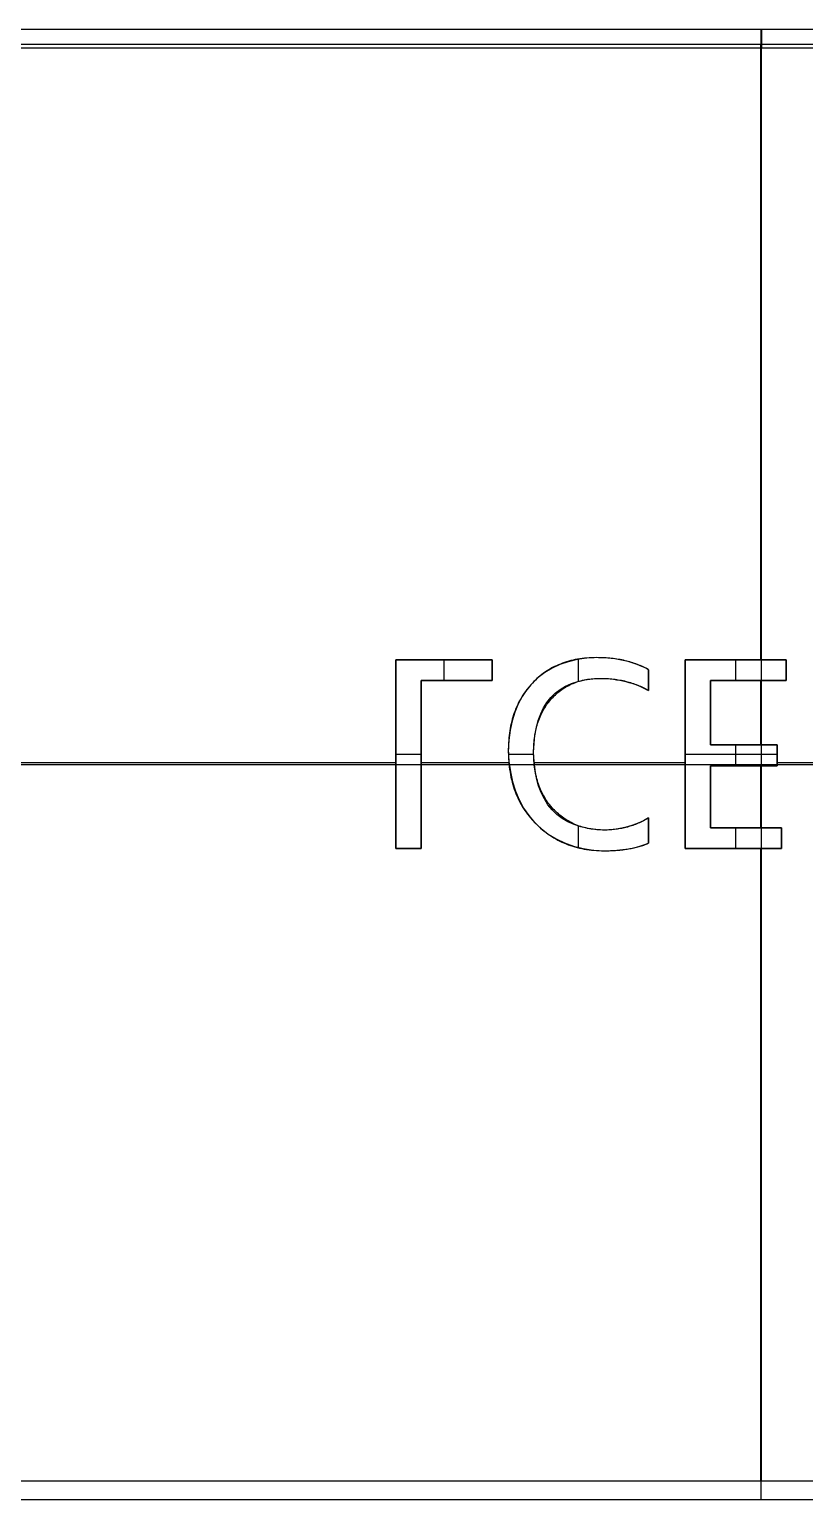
# Model space of a CAD drawing. Header units: millimetres. Extents: x 1.2 to 41.2, y 0.2 to 23.9.
# Drawn here: x 17.967 to 18.379, y 13.145 to 13.925 of the extents above; entities that cross this region are included whole.
import ezdxf

# ---------------------------------------------------------------- set-up
doc = ezdxf.new("R2010")
doc.units = ezdxf.units.MM
doc.layers.add('图层03', color=5, linetype='Continuous', true_color=0x0000ff)

msp = doc.modelspace()

# ---------------------------------------------------------------- linework, layer by layer
at = {"layer": '图层03', "color": 7, "true_color": 0xffffff}
for p, q in [((18.85573, 13.92544, 1.98975), (17.85499, 13.92544, 1.98997)), ((18.35504, 13.92544, 1.6088), (18.35521, 13.92544, 2.36991)), ((18.35531, 13.59086, 1.5988), (18.35531, 13.91746, 1.5988)), ((18.35548, 13.91544, 2.3789), (18.35548, 13.15534, 2.3789)), ((18.16142, 13.49085, 1.60384), (18.16142, 13.59086, 1.60384)), ((18.16142, 13.59086, 1.60384), (18.21265, 13.59086, 1.60383)), ((18.18704, 13.59086, 1.59884), (18.18704, 13.59086, 1.60884)), ((18.18704, 13.57989, 1.60884), (18.18704, 13.59086, 1.60884)), ((18.21265, 13.59086, 1.60383), (18.21265, 13.57989, 1.60383)), ((18.25839, 13.57946, 1.60882), (18.25839, 13.59132, 1.60882)), ((18.3151, 13.49085, 1.60381), (18.3151, 13.59086, 1.60381)), ((18.3151, 13.59086, 1.60381), (18.36877, 13.59086, 1.6038)), ((18.34193, 13.59086, 1.5988), (18.34194, 13.59086, 1.6088)), ((18.34194, 13.57989, 1.6088), (18.34194, 13.59086, 1.6088)), ((18.36877, 13.59086, 1.6038), (18.36877, 13.57989, 1.6038)), ((18.21265, 13.58538, 1.59883), (18.21265, 13.58538, 1.60883)), ((18.29559, 13.58568, 1.60381), (18.29559, 13.5747, 1.60381)), ((18.36877, 13.58538, 1.5988), (18.36877, 13.58538, 1.6088)), ((18.17484, 13.57989, 1.60384), (18.17484, 13.49085, 1.60384)), ((18.21265, 13.57989, 1.60383), (18.17484, 13.57989, 1.60384)), ((18.19374, 13.57989, 1.59884), (18.19375, 13.57989, 1.60884)), ((18.29559, 13.58019, 1.59881), (18.29559, 13.58019, 1.60881)), ((18.32852, 13.57989, 1.60381), (18.32852, 13.54574, 1.60381)), ((18.36877, 13.57989, 1.6038), (18.32852, 13.57989, 1.60381)), ((18.34864, 13.57989, 1.5988), (18.34864, 13.57989, 1.6088)), ((18.35531, 13.54574, 1.5988), (18.35531, 13.57989, 1.5988)), ((18.32852, 13.56281, 1.59881), (18.32852, 13.56281, 1.60881)), ((18.32852, 13.54574, 1.60381), (18.36389, 13.54574, 1.6038)), ((18.34194, 13.53476, 1.6088), (18.34194, 13.54574, 1.6088)), ((18.3462, 13.54574, 1.5988), (18.3462, 13.54574, 1.6088)), ((18.36389, 13.54574, 1.6038), (18.36389, 13.53476, 1.6038)), ((17.8549, 13.5364, 1.59891), (18.16142, 13.5364, 1.59884)), ((17.85541, 13.53539, 2.37901), (18.85554, 13.53539, 2.37879)), ((18.16142, 13.54086, 1.59884), (18.16143, 13.54086, 1.60884)), ((18.16143, 13.54086, 1.60884), (18.17484, 13.54086, 1.60884)), ((18.17484, 13.5364, 1.59884), (18.22159, 13.5364, 1.59883)), ((18.17484, 13.53537, 1.59884), (18.17484, 13.53537, 1.60884)), ((18.22123, 13.54086, 1.60883), (18.23463, 13.54086, 1.60883)), ((18.23491, 13.5364, 1.59883), (18.3151, 13.5364, 1.59881)), ((18.3151, 13.54086, 1.59881), (18.3151, 13.54086, 1.60881)), ((18.3151, 13.54086, 1.60881), (18.36389, 13.54086, 1.6088)), ((18.36389, 13.53476, 1.6038), (18.32852, 13.53476, 1.60381)), ((18.32852, 13.53476, 1.60381), (18.32852, 13.50183, 1.60381)), ((18.3462, 13.53476, 1.5988), (18.3462, 13.53476, 1.6088)), ((18.35531, 13.50183, 1.5988), (18.35531, 13.53476, 1.5988)), ((18.36389, 13.54025, 1.5988), (18.36389, 13.54025, 1.6088)), ((18.36389, 13.5364, 1.5988), (18.38828, 13.5364, 1.59879)), ((18.32852, 13.51829, 1.59881), (18.32852, 13.51829, 1.60881)), ((18.29559, 13.50701, 1.60381), (18.29559, 13.4936, 1.60381)), ((18.25839, 13.4912, 1.60882), (18.25839, 13.50288, 1.60882)), ((18.29559, 13.5003, 1.59881), (18.29559, 13.5003, 1.60881)), ((18.32852, 13.50183, 1.60381), (18.36633, 13.50183, 1.6038)), ((18.34194, 13.49085, 1.6088), (18.34194, 13.50183, 1.6088)), ((18.34742, 13.50183, 1.5988), (18.34742, 13.50183, 1.6088)), ((18.36633, 13.50183, 1.6038), (18.36633, 13.49085, 1.6038)), ((18.36633, 13.49634, 1.5988), (18.36633, 13.49634, 1.6088)), ((18.17484, 13.49085, 1.60384), (18.16142, 13.49085, 1.60384)), ((18.16813, 13.49085, 1.59884), (18.16813, 13.49085, 1.60884)), ((18.36633, 13.49085, 1.6038), (18.3151, 13.49085, 1.60381)), ((18.34071, 13.49085, 1.5988), (18.34072, 13.49085, 1.6088)), ((18.35531, 13.15534, 1.5988), (18.35531, 13.49085, 1.5988)), ((17.85532, 13.14534, 1.98795), (18.85579, 13.14534, 1.98773)), ((18.35531, 13.14534, 1.60678), (18.35548, 13.14534, 2.3689))]:
    msp.add_line(p, q, dxfattribs=at)
at = {"layer": '图层03', "color": 7, "true_color": 0xffffff, "extrusion": (-1, 0, 0.000220476)}
for centre, start, end in [((-13.91544, 1.61285, -18.35495), 180, 258.4196), ((-13.91544, 2.37294, -18.35521), 90, 174.19678), ((-13.15534, 1.61285, -18.35495), 270, 348.41933), ((-13.15534, 2.37294, -18.35495), 360, 90)]:
    msp.add_arc(centre, 0.01, start, end, dxfattribs=at)
at = {"layer": '图层03', "color": 7, "true_color": 0xffffff}
for points in [[(18.90523, 13.92544, 2.36878), (18.35521, 13.92537, 2.36991), (17.80519, 13.9253, 2.37104)], [(18.90356, 13.92544, 1.60868), (18.35531, 13.92544, 1.6088), (17.80705, 13.92544, 1.60892)], [(18.9056, 13.91746, 1.59882), (18.35531, 13.91746, 1.59894), (17.80502, 13.91746, 1.59906)], [(18.90373, 13.91544, 2.37878), (18.35548, 13.91544, 2.3789), (17.80722, 13.91544, 2.37902)], [(18.21265, 13.59086, 1.59883), (18.18704, 13.59086, 1.59884), (18.16142, 13.59086, 1.59884)], [(18.16142, 13.59086, 1.59884), (18.16142, 13.54086, 1.59884), (18.16142, 13.49085, 1.59884)], [(18.16142, 13.59086, 1.59884), (18.16142, 13.59086, 1.60384), (18.16143, 13.59086, 1.60884)], [(18.16143, 13.59086, 1.60884), (18.16143, 13.54086, 1.60884), (18.16143, 13.49085, 1.60884)], [(18.21265, 13.59086, 1.60883), (18.18704, 13.59086, 1.60884), (18.16143, 13.59086, 1.60884)], [(18.21265, 13.57989, 1.59883), (18.21265, 13.58538, 1.59883), (18.21265, 13.59086, 1.59883)], [(18.21265, 13.59086, 1.59883), (18.21265, 13.59086, 1.60383), (18.21265, 13.59086, 1.60883)], [(18.21265, 13.57989, 1.60883), (18.21265, 13.58538, 1.60883), (18.21265, 13.59086, 1.60883)], [(18.25326, 13.59018, 1.60882), (18.25326, 13.59018, 1.60382), (18.25326, 13.59018, 1.59882)], [(18.25793, 13.59124, 1.60882), (18.25793, 13.59124, 1.60382), (18.25793, 13.59124, 1.59882)], [(18.26287, 13.59187, 1.60882), (18.26287, 13.59187, 1.60382), (18.26287, 13.59187, 1.59882)], [(18.26807, 13.59208, 1.59882), (18.26807, 13.59208, 1.60382), (18.26807, 13.59208, 1.60882)], [(18.27211, 13.59199, 1.60882), (18.27211, 13.59199, 1.60382), (18.27211, 13.59199, 1.59882)], [(18.276, 13.59168, 1.60882), (18.276, 13.59168, 1.60382), (18.276, 13.59168, 1.59882)], [(18.27969, 13.59119, 1.60882), (18.27969, 13.59119, 1.60382), (18.27969, 13.59119, 1.59882)], [(18.28322, 13.59048, 1.60882), (18.28322, 13.59048, 1.60382), (18.28322, 13.59048, 1.59882)], [(18.28657, 13.58959, 1.60882), (18.28657, 13.58959, 1.60382), (18.28657, 13.58959, 1.59881)], [(18.36877, 13.59086, 1.5988), (18.34193, 13.59086, 1.5988), (18.3151, 13.59086, 1.59881)], [(18.3151, 13.59086, 1.59881), (18.3151, 13.54086, 1.59881), (18.3151, 13.49085, 1.59881)], [(18.3151, 13.59086, 1.60881), (18.3151, 13.54086, 1.60881), (18.3151, 13.49085, 1.60881)], [(18.3151, 13.59086, 1.59881), (18.3151, 13.59086, 1.60381), (18.3151, 13.59086, 1.60881)], [(18.36877, 13.59086, 1.6088), (18.34194, 13.59086, 1.6088), (18.3151, 13.59086, 1.60881)], [(18.36877, 13.57989, 1.5988), (18.36877, 13.58538, 1.5988), (18.36877, 13.59086, 1.5988)], [(18.36877, 13.59086, 1.5988), (18.36877, 13.59086, 1.6038), (18.36877, 13.59086, 1.6088)], [(18.36877, 13.57989, 1.6088), (18.36877, 13.58538, 1.6088), (18.36877, 13.59086, 1.6088)], [(18.23727, 13.58172, 1.60883), (18.23727, 13.58172, 1.60383), (18.23727, 13.58172, 1.59883)], [(18.24086, 13.58448, 1.60883), (18.24086, 13.58448, 1.60383), (18.24085, 13.58448, 1.59882)], [(18.24472, 13.5868, 1.60883), (18.24472, 13.5868, 1.60382), (18.24472, 13.5868, 1.59882)], [(18.24886, 13.58869, 1.60882), (18.24886, 13.58869, 1.60382), (18.24886, 13.58869, 1.59882)], [(18.28976, 13.58848, 1.60882), (18.28976, 13.58848, 1.60381), (18.28976, 13.58848, 1.59881)], [(18.29275, 13.58719, 1.60881), (18.29275, 13.58719, 1.60381), (18.29275, 13.58719, 1.59881)], [(18.29559, 13.5747, 1.59881), (18.29559, 13.58019, 1.59881), (18.29559, 13.58568, 1.59881)], [(18.29559, 13.58568, 1.59881), (18.29559, 13.58568, 1.60381), (18.29559, 13.58568, 1.60881)], [(18.29559, 13.5747, 1.60881), (18.29559, 13.58019, 1.60881), (18.29559, 13.58568, 1.60881)], [(18.17484, 13.49085, 1.59884), (18.17484, 13.53537, 1.59884), (18.17484, 13.57989, 1.59884)], [(18.17484, 13.57989, 1.59884), (18.19374, 13.57989, 1.59884), (18.21265, 13.57989, 1.59883)], [(18.17484, 13.49085, 1.60884), (18.17484, 13.53537, 1.60884), (18.17484, 13.57989, 1.60884)], [(18.17484, 13.57989, 1.60884), (18.17484, 13.57989, 1.60384), (18.17484, 13.57989, 1.59884)], [(18.17484, 13.57989, 1.60884), (18.19375, 13.57989, 1.60884), (18.21265, 13.57989, 1.60883)], [(18.21265, 13.57989, 1.59883), (18.21265, 13.57989, 1.60383), (18.21265, 13.57989, 1.60883)], [(18.23095, 13.57503, 1.60883), (18.23095, 13.57503, 1.60383), (18.23094, 13.57503, 1.59883)], [(18.23394, 13.57855, 1.60883), (18.23394, 13.57855, 1.60383), (18.23394, 13.57855, 1.59883)], [(18.24962, 13.57516, 1.60882), (18.24962, 13.57516, 1.60382), (18.24962, 13.57516, 1.59882)], [(18.25254, 13.57697, 1.60882), (18.25254, 13.57697, 1.60382), (18.25254, 13.57697, 1.59882)], [(18.25563, 13.57846, 1.60882), (18.25562, 13.57846, 1.60382), (18.25562, 13.57846, 1.59882)], [(18.25892, 13.57962, 1.60882), (18.25892, 13.57962, 1.60382), (18.25892, 13.57962, 1.59882)], [(18.26239, 13.58044, 1.60882), (18.26239, 13.58044, 1.60382), (18.26239, 13.58044, 1.59882)], [(18.26607, 13.58093, 1.60882), (18.26607, 13.58093, 1.60382), (18.26607, 13.58093, 1.59882)], [(18.26992, 13.58111, 1.60882), (18.26992, 13.58111, 1.60382), (18.26992, 13.58111, 1.59882)], [(18.27354, 13.58101, 1.60882), (18.27354, 13.58101, 1.60382), (18.27354, 13.58101, 1.59882)], [(18.27705, 13.58071, 1.60882), (18.27704, 13.58071, 1.60382), (18.27704, 13.58071, 1.59882)], [(18.28044, 13.58021, 1.60882), (18.28044, 13.58021, 1.60382), (18.28044, 13.58021, 1.59882)], [(18.28372, 13.57951, 1.60882), (18.28371, 13.57951, 1.60382), (18.28371, 13.57951, 1.59882)], [(18.28686, 13.57861, 1.60882), (18.28686, 13.57861, 1.60382), (18.28686, 13.57861, 1.59881)], [(18.28989, 13.5775, 1.60882), (18.28989, 13.5775, 1.60381), (18.28989, 13.5775, 1.59881)], [(18.29281, 13.57621, 1.60881), (18.29281, 13.57621, 1.60381), (18.2928, 13.57621, 1.59881)], [(18.29559, 13.5747, 1.59881), (18.29559, 13.5747, 1.60381), (18.29559, 13.5747, 1.60881)], [(18.32852, 13.54574, 1.59881), (18.32852, 13.56281, 1.59881), (18.32852, 13.57989, 1.59881)], [(18.32852, 13.57989, 1.59881), (18.34864, 13.57989, 1.5988), (18.36877, 13.57989, 1.5988)], [(18.32852, 13.54574, 1.60881), (18.32852, 13.56281, 1.60881), (18.32852, 13.57989, 1.60881)], [(18.32852, 13.57989, 1.60881), (18.32852, 13.57989, 1.60381), (18.32852, 13.57989, 1.59881)], [(18.32852, 13.57989, 1.60881), (18.34864, 13.57989, 1.6088), (18.36877, 13.57989, 1.6088)], [(18.36877, 13.57989, 1.5988), (18.36877, 13.57989, 1.6038), (18.36877, 13.57989, 1.6088)], [(18.22616, 13.56718, 1.60883), (18.22616, 13.56718, 1.60383), (18.22616, 13.56718, 1.59883)], [(18.22835, 13.57123, 1.60883), (18.22835, 13.57123, 1.60383), (18.22835, 13.57123, 1.59883)], [(18.24208, 13.56777, 1.60883), (18.24207, 13.56777, 1.60383), (18.24207, 13.56777, 1.59882)], [(18.24436, 13.57053, 1.60883), (18.24436, 13.57053, 1.60382), (18.24436, 13.57053, 1.59882)], [(18.2469, 13.57301, 1.60882), (18.2469, 13.57301, 1.60382), (18.2469, 13.57301, 1.59882)], [(18.22298, 13.55822, 1.60883), (18.22298, 13.55822, 1.60383), (18.22298, 13.55822, 1.59883)], [(18.22437, 13.56283, 1.60883), (18.22437, 13.56283, 1.60383), (18.22437, 13.56283, 1.59883)], [(18.23842, 13.56153, 1.60883), (18.23842, 13.56153, 1.60383), (18.23841, 13.56153, 1.59883)], [(18.24009, 13.56477, 1.60883), (18.24009, 13.56477, 1.60383), (18.24009, 13.56477, 1.59883)], [(18.22199, 13.55334, 1.60883), (18.22199, 13.55334, 1.60383), (18.22199, 13.55334, 1.59883)], [(18.23522, 13.55046, 1.60883), (18.23521, 13.55046, 1.60383), (18.23521, 13.55046, 1.59883)], [(18.23598, 13.55439, 1.60883), (18.23598, 13.55439, 1.60383), (18.23598, 13.55439, 1.59883)], [(18.23704, 13.55809, 1.60883), (18.23704, 13.55809, 1.60383), (18.23704, 13.55809, 1.59883)], [(18.22119, 13.54274, 1.59883), (18.22119, 13.54274, 1.60383), (18.22119, 13.54274, 1.60883)], [(18.22138, 13.54818, 1.60883), (18.22138, 13.54818, 1.60383), (18.22138, 13.54818, 1.59883)], [(18.23476, 13.54631, 1.60883), (18.23476, 13.54631, 1.60383), (18.23476, 13.54631, 1.59883)], [(18.36389, 13.54574, 1.5988), (18.3462, 13.54574, 1.5988), (18.32852, 13.54574, 1.59881)], [(18.32852, 13.54574, 1.59881), (18.32852, 13.54574, 1.60381), (18.32852, 13.54574, 1.60881)], [(18.36389, 13.54574, 1.6088), (18.3462, 13.54574, 1.6088), (18.32852, 13.54574, 1.60881)], [(18.36389, 13.53476, 1.5988), (18.36389, 13.54025, 1.5988), (18.36389, 13.54574, 1.5988)], [(18.36389, 13.54574, 1.5988), (18.36389, 13.54574, 1.6038), (18.36389, 13.54574, 1.6088)], [(18.36389, 13.53476, 1.6088), (18.36389, 13.54025, 1.6088), (18.36389, 13.54574, 1.6088)], [(18.22142, 13.53691, 1.60883), (18.22142, 13.53691, 1.60383), (18.22142, 13.53691, 1.59883)], [(18.2346, 13.54192, 1.59883), (18.2346, 13.54192, 1.60383), (18.23461, 13.54192, 1.60883)], [(18.23478, 13.53729, 1.60883), (18.23478, 13.53729, 1.60383), (18.23477, 13.53729, 1.59883)], [(18.32852, 13.50183, 1.59881), (18.32852, 13.51829, 1.59881), (18.32852, 13.53476, 1.59881)], [(18.32852, 13.53476, 1.59881), (18.3462, 13.53476, 1.5988), (18.36389, 13.53476, 1.5988)], [(18.32852, 13.53476, 1.60881), (18.3462, 13.53476, 1.6088), (18.36389, 13.53476, 1.6088)], [(18.32852, 13.53476, 1.59881), (18.32852, 13.53476, 1.60381), (18.32852, 13.53476, 1.60881)], [(18.32852, 13.50183, 1.60881), (18.32852, 13.51829, 1.60881), (18.32852, 13.53476, 1.60881)], [(18.36389, 13.53476, 1.5988), (18.36389, 13.53476, 1.6038), (18.36389, 13.53476, 1.6088)], [(18.22208, 13.53137, 1.60883), (18.22208, 13.53137, 1.60383), (18.22208, 13.53137, 1.59883)], [(18.23525, 13.53293, 1.60883), (18.23525, 13.53293, 1.60383), (18.23525, 13.53293, 1.59883)], [(18.23607, 13.52879, 1.60883), (18.23607, 13.52879, 1.60383), (18.23607, 13.52879, 1.59883)], [(18.22321, 13.52611, 1.60883), (18.22321, 13.52611, 1.60383), (18.22321, 13.52611, 1.59883)], [(18.22479, 13.52115, 1.60883), (18.22479, 13.52115, 1.60383), (18.22479, 13.52115, 1.59883)], [(18.23722, 13.52489, 1.60883), (18.23722, 13.52489, 1.60383), (18.23721, 13.52489, 1.59883)], [(18.23868, 13.52125, 1.60883), (18.23868, 13.52125, 1.60383), (18.23868, 13.52125, 1.59883)], [(18.22681, 13.51648, 1.60883), (18.22681, 13.51648, 1.60383), (18.22681, 13.51648, 1.59883)], [(18.22927, 13.5121, 1.60883), (18.22927, 13.5121, 1.60383), (18.22927, 13.5121, 1.59883)], [(18.24049, 13.51786, 1.60883), (18.24049, 13.51786, 1.60383), (18.24049, 13.51786, 1.59882)], [(18.24261, 13.51469, 1.60883), (18.24261, 13.51469, 1.60383), (18.24261, 13.51469, 1.59882)], [(18.24507, 13.51178, 1.60883), (18.24507, 13.51178, 1.60382), (18.24507, 13.51178, 1.59882)], [(18.23219, 13.50802, 1.60883), (18.23218, 13.50802, 1.60383), (18.23218, 13.50802, 1.59883)], [(18.23556, 13.50423, 1.60883), (18.23556, 13.50423, 1.60383), (18.23556, 13.50423, 1.59883)], [(18.24777, 13.50917, 1.60882), (18.24777, 13.50917, 1.60382), (18.24777, 13.50917, 1.59882)], [(18.25069, 13.5069, 1.60882), (18.25069, 13.5069, 1.60382), (18.25069, 13.5069, 1.59882)], [(18.25378, 13.50497, 1.60882), (18.25378, 13.50497, 1.60382), (18.25377, 13.50497, 1.59882)], [(18.29014, 13.50421, 1.60882), (18.29014, 13.50421, 1.60381), (18.29014, 13.50421, 1.59881)], [(18.2929, 13.50551, 1.60881), (18.2929, 13.50551, 1.60381), (18.2929, 13.50551, 1.59881)], [(18.29559, 13.4936, 1.59881), (18.29559, 13.5003, 1.59881), (18.29559, 13.50701, 1.59881)], [(18.29559, 13.50701, 1.59881), (18.29559, 13.50701, 1.60381), (18.29559, 13.50701, 1.60881)], [(18.29559, 13.4936, 1.60881), (18.29559, 13.5003, 1.60881), (18.29559, 13.50701, 1.60881)], [(18.23927, 13.5008, 1.60883), (18.23927, 13.5008, 1.60383), (18.23927, 13.5008, 1.59883)], [(18.24322, 13.49785, 1.60883), (18.24322, 13.49785, 1.60383), (18.24322, 13.49785, 1.59882)], [(18.25707, 13.50339, 1.60882), (18.25707, 13.50339, 1.60382), (18.25707, 13.50339, 1.59882)], [(18.26056, 13.50217, 1.60882), (18.26056, 13.50217, 1.60382), (18.26056, 13.50217, 1.59882)], [(18.26424, 13.50131, 1.60882), (18.26424, 13.50131, 1.60382), (18.26424, 13.50131, 1.59882)], [(18.26811, 13.50078, 1.60882), (18.26811, 13.50078, 1.60382), (18.26811, 13.50078, 1.59882)], [(18.27217, 13.50061, 1.59882), (18.27217, 13.50061, 1.60382), (18.27217, 13.50061, 1.60882)], [(18.27533, 13.5007, 1.60882), (18.27533, 13.5007, 1.60382), (18.27533, 13.5007, 1.59882)], [(18.27842, 13.50101, 1.60882), (18.27842, 13.50101, 1.60382), (18.27842, 13.50101, 1.59882)], [(18.28145, 13.5015, 1.60882), (18.28145, 13.5015, 1.60382), (18.28145, 13.5015, 1.59882)], [(18.2844, 13.50221, 1.60882), (18.2844, 13.50221, 1.60382), (18.2844, 13.50221, 1.59882)], [(18.2873, 13.5031, 1.60882), (18.2873, 13.5031, 1.60382), (18.2873, 13.5031, 1.59881)], [(18.36633, 13.50183, 1.5988), (18.34742, 13.50183, 1.5988), (18.32852, 13.50183, 1.59881)], [(18.32852, 13.50183, 1.59881), (18.32852, 13.50183, 1.60381), (18.32852, 13.50183, 1.60881)], [(18.36633, 13.50183, 1.6088), (18.34742, 13.50183, 1.6088), (18.32852, 13.50183, 1.60881)], [(18.36633, 13.49085, 1.5988), (18.36633, 13.49634, 1.5988), (18.36633, 13.50183, 1.5988)], [(18.36633, 13.50183, 1.5988), (18.36633, 13.50183, 1.6038), (18.36633, 13.50183, 1.6088)], [(18.36633, 13.49085, 1.6088), (18.36633, 13.49634, 1.6088), (18.36633, 13.50183, 1.6088)], [(18.16142, 13.49085, 1.59884), (18.16813, 13.49085, 1.59884), (18.17484, 13.49085, 1.59884)], [(18.16142, 13.49085, 1.59884), (18.16142, 13.49085, 1.60384), (18.16143, 13.49085, 1.60884)], [(18.16143, 13.49085, 1.60884), (18.16813, 13.49085, 1.60884), (18.17484, 13.49085, 1.60884)], [(18.17484, 13.49085, 1.59884), (18.17484, 13.49085, 1.60384), (18.17484, 13.49085, 1.60884)], [(18.24743, 13.49533, 1.60882), (18.24743, 13.49533, 1.60382), (18.24743, 13.49533, 1.59882)], [(18.25187, 13.49327, 1.60882), (18.25187, 13.49327, 1.60382), (18.25187, 13.49327, 1.59882)], [(18.25654, 13.49169, 1.60882), (18.25654, 13.49169, 1.60382), (18.25654, 13.49169, 1.59882)], [(18.26148, 13.49055, 1.60882), (18.26148, 13.49055, 1.60382), (18.26147, 13.49055, 1.59882)], [(18.26664, 13.48986, 1.60882), (18.26664, 13.48986, 1.60382), (18.26664, 13.48986, 1.59882)], [(18.27205, 13.48963, 1.59882), (18.27205, 13.48963, 1.60382), (18.27205, 13.48963, 1.60882)], [(18.27554, 13.48969, 1.60882), (18.27554, 13.48969, 1.60382), (18.27554, 13.48969, 1.59882)], [(18.27886, 13.48988, 1.60882), (18.27886, 13.48988, 1.60382), (18.27885, 13.48988, 1.59882)], [(18.28204, 13.49018, 1.60882), (18.28204, 13.49018, 1.60382), (18.28204, 13.49018, 1.59882)], [(18.28505, 13.49062, 1.60882), (18.28505, 13.49062, 1.60382), (18.28505, 13.49062, 1.59882)], [(18.28793, 13.49117, 1.60882), (18.28793, 13.49117, 1.60382), (18.28793, 13.49117, 1.59881)], [(18.29063, 13.49186, 1.60882), (18.29063, 13.49186, 1.60381), (18.29063, 13.49186, 1.59881)], [(18.29319, 13.49266, 1.60881), (18.29319, 13.49266, 1.60381), (18.29319, 13.49266, 1.59881)], [(18.29559, 13.4936, 1.59881), (18.29559, 13.4936, 1.60381), (18.29559, 13.4936, 1.60881)], [(18.3151, 13.49085, 1.59881), (18.34071, 13.49085, 1.5988), (18.36633, 13.49085, 1.5988)], [(18.3151, 13.49085, 1.60881), (18.34072, 13.49085, 1.6088), (18.36633, 13.49085, 1.6088)], [(18.3151, 13.49085, 1.59881), (18.3151, 13.49085, 1.60381), (18.3151, 13.49085, 1.60881)], [(18.36633, 13.49085, 1.5988), (18.36633, 13.49085, 1.6038), (18.36633, 13.49085, 1.6088)], [(17.80572, 13.15534, 2.37902), (18.35548, 13.15534, 2.3789), (18.90523, 13.15534, 2.37878)], [(17.80705, 13.15534, 1.59892), (18.35531, 13.15534, 1.5988), (18.90356, 13.15534, 1.59868)], [(17.80502, 13.14548, 1.6069), (18.35531, 13.14548, 1.60678), (18.9056, 13.14548, 1.60666)], [(17.80722, 13.14534, 2.36902), (18.35548, 13.14534, 2.3689), (18.90373, 13.14534, 2.36878)]]:
    msp.add_open_spline(points, degree=2, dxfattribs=at)
at = {"layer": '图层03', "color": 7, "true_color": 0xffffff, "extrusion": (0.000220476, 8.69198e-14, 1)}
msp.add_open_spline([(18.26807, 13.59208, 1.59882), (18.23906, 13.59144, 1.59883), (18.22171, 13.57311, 1.59883), (18.22119, 13.54274, 1.59883)], degree=3, dxfattribs=at)
at = {"layer": '图层03', "color": 7, "true_color": 0xffffff, "extrusion": (0.000220476, -4.63136e-13, 1)}
msp.add_open_spline([(18.26807, 13.59208, 1.60882), (18.26633, 13.59204, 1.60882), (18.26294, 13.59197, 1.60882), (18.25798, 13.59133, 1.60882), (18.25329, 13.59027, 1.60882), (18.24886, 13.58877, 1.60882), (18.24469, 13.58689, 1.60883), (18.2408, 13.58455, 1.60883), (18.23721, 13.58176, 1.60883), (18.23387, 13.57861, 1.60883), (18.23089, 13.57508, 1.60883), (18.22828, 13.57127, 1.60883), (18.22608, 13.56718, 1.60883), (18.22429, 13.56282, 1.60883), (18.22289, 13.55818, 1.60883), (18.22192, 13.55328, 1.60883), (18.22128, 13.5481, 1.60883), (18.22122, 13.54456, 1.60883), (18.22119, 13.54274, 1.60883)], degree=3, knots=[0, 0, 0, 0, 0.00521521, 0.01019893, 0.01499606, 0.01964994, 0.0242027, 0.02872346, 0.03325532, 0.03785945, 0.04249092, 0.04709173, 0.05171217, 0.05641956, 0.06124441, 0.06623069, 0.07143943, 0.07688281, 0.07688281, 0.07688281, 0.07688281], dxfattribs=at)
at = {"layer": '图层03', "color": 7, "true_color": 0xffffff, "extrusion": (0.000220476, 3.99099e-14, 1)}
msp.add_open_spline([(18.26807, 13.59208, 1.60382), (18.26633, 13.59204, 1.60382), (18.26294, 13.59197, 1.60382), (18.25798, 13.59133, 1.60382), (18.25329, 13.59027, 1.60382), (18.24886, 13.58877, 1.60382), (18.24469, 13.58689, 1.60382), (18.2408, 13.58455, 1.60383), (18.23721, 13.58176, 1.60383), (18.23387, 13.57861, 1.60383), (18.23089, 13.57508, 1.60383), (18.22828, 13.57127, 1.60383), (18.22608, 13.56718, 1.60383), (18.22429, 13.56282, 1.60383), (18.22289, 13.55818, 1.60383), (18.22191, 13.55328, 1.60383), (18.22128, 13.5481, 1.60383), (18.22122, 13.54456, 1.60383), (18.22119, 13.54274, 1.60383)], degree=3, knots=[0, 0, 0, 0, 0.00521521, 0.01019893, 0.01499606, 0.01964994, 0.0242027, 0.02872346, 0.03325532, 0.03785945, 0.04249092, 0.04709173, 0.05171217, 0.05641956, 0.06124441, 0.06623069, 0.07143943, 0.07688281, 0.07688281, 0.07688281, 0.07688281], dxfattribs=at)
at = {"layer": '图层03', "color": 7, "true_color": 0xffffff, "extrusion": (0.000220476, 1.76365e-14, 1)}
msp.add_open_spline([(18.29559, 13.58568, 1.59881), (18.28808, 13.58982, 1.59881), (18.27891, 13.59196, 1.59882), (18.26807, 13.59208, 1.59882)], degree=3, dxfattribs=at)
at = {"layer": '图层03', "color": 7, "true_color": 0xffffff, "extrusion": (0.000220476, -2.01225e-12, 1)}
msp.add_open_spline([(18.29559, 13.58568, 1.60881), (18.29465, 13.5862, 1.60881), (18.29276, 13.58724, 1.60881), (18.28974, 13.58853, 1.60882), (18.28656, 13.58964, 1.60882), (18.28319, 13.59053, 1.60882), (18.27966, 13.59124, 1.60882), (18.27594, 13.59172, 1.60882), (18.27206, 13.59204, 1.60882), (18.26942, 13.59207, 1.60882), (18.26807, 13.59208, 1.60882)], degree=3, knots=[0, 0, 0, 0, 0.00321625, 0.00647915, 0.0098506, 0.01332469, 0.01692267, 0.0206555, 0.0245579, 0.02860205, 0.02860205, 0.02860205, 0.02860205], dxfattribs=at)
at = {"layer": '图层03', "color": 7, "true_color": 0xffffff, "extrusion": (0.000220476, -1.1957e-12, 1)}
msp.add_open_spline([(18.29559, 13.58568, 1.60381), (18.29465, 13.5862, 1.60381), (18.29276, 13.58724, 1.60381), (18.28974, 13.58853, 1.60381), (18.28655, 13.58964, 1.60382), (18.28319, 13.59053, 1.60382), (18.27966, 13.59124, 1.60382), (18.27594, 13.59172, 1.60382), (18.27206, 13.59204, 1.60382), (18.26942, 13.59207, 1.60382), (18.26807, 13.59208, 1.60382)], degree=3, knots=[0, 0, 0, 0, 0.00321625, 0.00647915, 0.0098506, 0.01332469, 0.01692267, 0.0206555, 0.0245579, 0.02860205, 0.02860205, 0.02860205, 0.02860205], dxfattribs=at)
at = {"layer": '图层03', "color": 7, "true_color": 0xffffff, "extrusion": (0.000220476, -4.67133e-14, 1)}
msp.add_open_spline([(18.2346, 13.54192, 1.59883), (18.23509, 13.56745, 1.59883), (18.24686, 13.58051, 1.59882), (18.26992, 13.58111, 1.59882)], degree=3, dxfattribs=at)
at = {"layer": '图层03', "color": 7, "true_color": 0xffffff, "extrusion": (0.000220476, 3.2568e-14, 1)}
msp.add_open_spline([(18.2346, 13.54192, 1.60383), (18.23463, 13.54339, 1.60383), (18.23469, 13.54624, 1.60383), (18.23515, 13.55041, 1.60383), (18.23591, 13.55435, 1.60383), (18.23697, 13.55806, 1.60383), (18.23835, 13.56154, 1.60383), (18.24002, 13.56479, 1.60383), (18.24202, 13.5678, 1.60383), (18.24431, 13.57056, 1.60382), (18.24684, 13.57304, 1.60382), (18.24957, 13.57521, 1.60382), (18.25251, 13.57702, 1.60382), (18.25562, 13.57853, 1.60382), (18.25893, 13.57969, 1.60382), (18.26243, 13.5805, 1.60382), (18.26611, 13.58101, 1.60382), (18.26863, 13.58107, 1.60382), (18.26992, 13.58111, 1.60382)], degree=3, knots=[0, 0, 0, 0, 0.00439279, 0.00857901, 0.01258448, 0.01643865, 0.0201568, 0.02381066, 0.02740525, 0.03099782, 0.03454774, 0.0380266, 0.04146416, 0.04489609, 0.0483975, 0.05196707, 0.05568424, 0.05954375, 0.05954375, 0.05954375, 0.05954375], dxfattribs=at)
at = {"layer": '图层03', "color": 7, "true_color": 0xffffff, "extrusion": (0.000220476, -5.091e-13, 1)}
msp.add_open_spline([(18.23461, 13.54192, 1.60883), (18.23463, 13.54339, 1.60883), (18.23469, 13.54624, 1.60883), (18.23515, 13.55041, 1.60883), (18.23591, 13.55435, 1.60883), (18.23697, 13.55806, 1.60883), (18.23835, 13.56154, 1.60883), (18.24003, 13.56479, 1.60883), (18.24202, 13.5678, 1.60883), (18.24431, 13.57056, 1.60883), (18.24684, 13.57304, 1.60882), (18.24957, 13.57521, 1.60882), (18.25251, 13.57702, 1.60882), (18.25562, 13.57853, 1.60882), (18.25893, 13.57969, 1.60882), (18.26243, 13.5805, 1.60882), (18.26611, 13.58101, 1.60882), (18.26863, 13.58107, 1.60882), (18.26992, 13.58111, 1.60882)], degree=3, knots=[0, 0, 0, 0, 0.00439279, 0.00857901, 0.01258448, 0.01643865, 0.0201568, 0.02381066, 0.02740525, 0.03099782, 0.03454774, 0.0380266, 0.04146416, 0.04489609, 0.0483975, 0.05196707, 0.05568424, 0.05954375, 0.05954375, 0.05954375, 0.05954375], dxfattribs=at)
at = {"layer": '图层03', "color": 7, "true_color": 0xffffff, "extrusion": (0.000220476, 1.08061e-12, 1)}
msp.add_open_spline([(18.26992, 13.58111, 1.59882), (18.27968, 13.58098, 1.59882), (18.28824, 13.57884, 1.59881), (18.29559, 13.5747, 1.59881)], degree=3, dxfattribs=at)
at = {"layer": '图层03', "color": 7, "true_color": 0xffffff, "extrusion": (0.000220476, -3.59843e-13, 1)}
msp.add_open_spline([(18.26992, 13.58111, 1.60882), (18.27113, 13.58109, 1.60882), (18.27351, 13.58106, 1.60882), (18.27702, 13.58074, 1.60882), (18.28042, 13.58026, 1.60882), (18.2837, 13.57954, 1.60882), (18.28686, 13.57866, 1.60882), (18.28989, 13.57754, 1.60882), (18.29282, 13.57626, 1.60881), (18.29467, 13.57522, 1.60881), (18.29559, 13.5747, 1.60881)], degree=3, knots=[0, 0, 0, 0, 0.00362482, 0.0071472, 0.01057793, 0.01393324, 0.0172052, 0.020433, 0.02362613, 0.02679204, 0.02679204, 0.02679204, 0.02679204], dxfattribs=at)
at = {"layer": '图层03', "color": 7, "true_color": 0xffffff, "extrusion": (0.000220476, 5.18128e-13, 1)}
msp.add_open_spline([(18.26992, 13.58111, 1.60382), (18.27113, 13.58109, 1.60382), (18.27351, 13.58106, 1.60382), (18.27702, 13.58074, 1.60382), (18.28042, 13.58026, 1.60382), (18.2837, 13.57954, 1.60382), (18.28686, 13.57866, 1.60382), (18.28989, 13.57754, 1.60381), (18.29282, 13.57626, 1.60381), (18.29467, 13.57522, 1.60381), (18.29559, 13.5747, 1.60381)], degree=3, knots=[0, 0, 0, 0, 0.00362482, 0.0071472, 0.01057793, 0.01393324, 0.0172052, 0.020433, 0.02362613, 0.02679204, 0.02679204, 0.02679204, 0.02679204], dxfattribs=at)
at = {"layer": '图层03', "color": 7, "true_color": 0xffffff, "extrusion": (0.000220476, -7.11847e-15, 1)}
msp.add_open_spline([(18.22119, 13.54274, 1.59883), (18.22189, 13.51128, 1.59883), (18.24071, 13.49036, 1.59882), (18.27205, 13.48963, 1.59882)], degree=3, dxfattribs=at)
at = {"layer": '图层03', "color": 7, "true_color": 0xffffff, "extrusion": (0.000220476, 5.32504e-13, 1)}
msp.add_open_spline([(18.22119, 13.54274, 1.60883), (18.22123, 13.5408, 1.60883), (18.22132, 13.53699, 1.60883), (18.222, 13.53142, 1.60883), (18.22311, 13.52614, 1.60883), (18.2247, 13.52116, 1.60883), (18.22672, 13.51646, 1.60883), (18.22919, 13.51205, 1.60883), (18.23213, 13.50795, 1.60883), (18.2355, 13.50418, 1.60883), (18.23919, 13.50076, 1.60883), (18.24317, 13.49778, 1.60883), (18.24739, 13.49526, 1.60882), (18.25185, 13.49318, 1.60882), (18.25656, 13.4916, 1.60882), (18.26151, 13.49046, 1.60882), (18.2667, 13.48976, 1.60882), (18.27025, 13.48967, 1.60882), (18.27205, 13.48963, 1.60882)], degree=3, knots=[0, 0, 0, 0, 0.00584529, 0.0114398, 0.01682699, 0.0220365, 0.02713188, 0.03216539, 0.03718673, 0.04227026, 0.04733567, 0.05227171, 0.05718523, 0.06208717, 0.06702469, 0.0720993, 0.07731747, 0.08274318, 0.08274318, 0.08274318, 0.08274318], dxfattribs=at)
at = {"layer": '图层03', "color": 7, "true_color": 0xffffff, "extrusion": (0.000220476, 3.91687e-14, 1)}
msp.add_open_spline([(18.22119, 13.54274, 1.60383), (18.22123, 13.5408, 1.60383), (18.22132, 13.53699, 1.60383), (18.22199, 13.53142, 1.60383), (18.22311, 13.52614, 1.60383), (18.2247, 13.52116, 1.60383), (18.22672, 13.51646, 1.60383), (18.22919, 13.51205, 1.60383), (18.23213, 13.50795, 1.60383), (18.2355, 13.50418, 1.60383), (18.23918, 13.50076, 1.60383), (18.24316, 13.49778, 1.60383), (18.24739, 13.49526, 1.60382), (18.25185, 13.49318, 1.60382), (18.25656, 13.4916, 1.60382), (18.26151, 13.49046, 1.60382), (18.2667, 13.48976, 1.60382), (18.27025, 13.48967, 1.60382), (18.27205, 13.48963, 1.60382)], degree=3, knots=[0, 0, 0, 0, 0.00584529, 0.0114398, 0.01682699, 0.0220365, 0.02713188, 0.03216539, 0.03718673, 0.04227026, 0.04733567, 0.05227171, 0.05718523, 0.06208717, 0.06702469, 0.0720993, 0.07731747, 0.08274318, 0.08274318, 0.08274318, 0.08274318], dxfattribs=at)
at = {"layer": '图层03', "color": 7, "true_color": 0xffffff, "extrusion": (0.000220476, -5.33157e-14, 1)}
msp.add_open_spline([(18.27217, 13.50061, 1.59882), (18.24773, 13.50113, 1.59882), (18.23521, 13.51491, 1.59883), (18.2346, 13.54192, 1.59883)], degree=3, dxfattribs=at)
at = {"layer": '图层03', "color": 7, "true_color": 0xffffff, "extrusion": (0.000220476, -9.0534e-15, 1)}
msp.add_open_spline([(18.27217, 13.50061, 1.60382), (18.27081, 13.50064, 1.60382), (18.26815, 13.50069, 1.60382), (18.26427, 13.50126, 1.60382), (18.26057, 13.5021, 1.60382), (18.25706, 13.50332, 1.60382), (18.25375, 13.50491, 1.60382), (18.25064, 13.50686, 1.60382), (18.24771, 13.50913, 1.60382), (18.24501, 13.51175, 1.60382), (18.24255, 13.51464, 1.60383), (18.24044, 13.51784, 1.60383), (18.2386, 13.52124, 1.60383), (18.23714, 13.52491, 1.60383), (18.236, 13.52883, 1.60383), (18.23518, 13.53298, 1.60383), (18.23471, 13.53737, 1.60383), (18.23464, 13.54038, 1.60383), (18.2346, 13.54192, 1.60383)], degree=3, knots=[0, 0, 0, 0, 0.00406931, 0.00798081, 0.01176355, 0.01546406, 0.01912662, 0.02277058, 0.02647035, 0.03023663, 0.03405657, 0.03786824, 0.04171947, 0.04565034, 0.04972748, 0.05395005, 0.05834711, 0.06298861, 0.06298861, 0.06298861, 0.06298861], dxfattribs=at)
at = {"layer": '图层03', "color": 7, "true_color": 0xffffff, "extrusion": (0.000220476, 5.59861e-13, 1)}
msp.add_open_spline([(18.27217, 13.50061, 1.60882), (18.27081, 13.50064, 1.60882), (18.26815, 13.50069, 1.60882), (18.26427, 13.50126, 1.60882), (18.26057, 13.5021, 1.60882), (18.25706, 13.50332, 1.60882), (18.25375, 13.50491, 1.60882), (18.25064, 13.50686, 1.60882), (18.24771, 13.50913, 1.60882), (18.24501, 13.51175, 1.60883), (18.24255, 13.51464, 1.60883), (18.24044, 13.51784, 1.60883), (18.23861, 13.52124, 1.60883), (18.23714, 13.52491, 1.60883), (18.236, 13.52883, 1.60883), (18.23518, 13.53298, 1.60883), (18.23471, 13.53737, 1.60883), (18.23464, 13.54038, 1.60883), (18.23461, 13.54192, 1.60883)], degree=3, knots=[0, 0, 0, 0, 0.00406931, 0.00798081, 0.01176355, 0.01546406, 0.01912662, 0.02277058, 0.02647035, 0.03023663, 0.03405657, 0.03786824, 0.04171947, 0.04565034, 0.04972748, 0.05395005, 0.05834711, 0.06298861, 0.06298861, 0.06298861, 0.06298861], dxfattribs=at)
at = {"layer": '图层03', "color": 7, "true_color": 0xffffff, "extrusion": (-0.000220476, -9.37784e-13, -1)}
msp.add_open_spline([(18.29559, 13.50701, 1.59881), (18.28846, 13.50287, 1.59881), (18.28065, 13.50074, 1.59882), (18.27217, 13.50061, 1.59882)], degree=3, dxfattribs=at)
at = {"layer": '图层03', "color": 7, "true_color": 0xffffff, "extrusion": (-0.000220476, -5.70767e-12, -1)}
msp.add_open_spline([(18.29559, 13.50701, 1.60881), (18.2947, 13.5065, 1.60881), (18.29293, 13.50547, 1.60881), (18.29015, 13.50418, 1.60882), (18.28732, 13.50307, 1.60882), (18.28441, 13.50218, 1.60882), (18.28145, 13.50146, 1.60882), (18.27841, 13.50098, 1.60882), (18.27531, 13.50066, 1.60882), (18.27322, 13.50062, 1.60882), (18.27217, 13.50061, 1.60882)], degree=3, knots=[0, 0, 0, 0, 0.00308248, 0.00613692, 0.00918636, 0.01222073, 0.01525995, 0.01833268, 0.02143738, 0.02460477, 0.02460477, 0.02460477, 0.02460477], dxfattribs=at)
at = {"layer": '图层03', "color": 7, "true_color": 0xffffff, "extrusion": (-0.000220476, -7.49334e-13, -1)}
msp.add_open_spline([(18.29559, 13.50701, 1.60381), (18.2947, 13.5065, 1.60381), (18.29293, 13.50547, 1.60381), (18.29015, 13.50418, 1.60381), (18.28732, 13.50307, 1.60382), (18.28441, 13.50218, 1.60382), (18.28144, 13.50146, 1.60382), (18.27841, 13.50098, 1.60382), (18.27531, 13.50066, 1.60382), (18.27322, 13.50062, 1.60382), (18.27217, 13.50061, 1.60382)], degree=3, knots=[0, 0, 0, 0, 0.00308248, 0.00613692, 0.00918636, 0.01222073, 0.01525995, 0.01833268, 0.02143738, 0.02460477, 0.02460477, 0.02460477, 0.02460477], dxfattribs=at)
at = {"layer": '图层03', "color": 7, "true_color": 0xffffff, "extrusion": (-0.000220476, -3.19942e-13, -1)}
msp.add_open_spline([(18.27205, 13.48963, 1.59882), (18.2814, 13.4897, 1.59882), (18.28924, 13.49102, 1.59881), (18.29559, 13.4936, 1.59881)], degree=3, dxfattribs=at)
at = {"layer": '图层03', "color": 7, "true_color": 0xffffff, "extrusion": (-0.000220476, -1.09498e-11, -1)}
msp.add_open_spline([(18.27205, 13.48963, 1.60882), (18.27322, 13.48964, 1.60882), (18.27549, 13.48966, 1.60882), (18.27882, 13.48986, 1.60882), (18.28199, 13.49015, 1.60882), (18.28502, 13.4906, 1.60882), (18.28789, 13.49113, 1.60882), (18.2906, 13.49183, 1.60882), (18.29317, 13.49261, 1.60881), (18.29479, 13.49327, 1.60881), (18.29559, 13.4936, 1.60881)], degree=3, knots=[0, 0, 0, 0, 0.00348947, 0.00681235, 0.01001088, 0.01305499, 0.01598651, 0.01877947, 0.02145681, 0.02403433, 0.02403433, 0.02403433, 0.02403433], dxfattribs=at)
at = {"layer": '图层03', "color": 7, "true_color": 0xffffff, "extrusion": (-0.000220476, 1.74854e-12, -1)}
msp.add_open_spline([(18.27205, 13.48963, 1.60382), (18.27321, 13.48964, 1.60382), (18.27548, 13.48966, 1.60382), (18.27882, 13.48986, 1.60382), (18.28199, 13.49015, 1.60382), (18.28501, 13.4906, 1.60382), (18.28789, 13.49113, 1.60382), (18.2906, 13.49183, 1.60381), (18.29317, 13.49261, 1.60381), (18.29479, 13.49327, 1.60381), (18.29559, 13.4936, 1.60381)], degree=3, knots=[0, 0, 0, 0, 0.00348947, 0.00681235, 0.01001088, 0.01305499, 0.01598651, 0.01877947, 0.02145681, 0.02403433, 0.02403433, 0.02403433, 0.02403433], dxfattribs=at)

doc.saveas('drawing.dxf')
